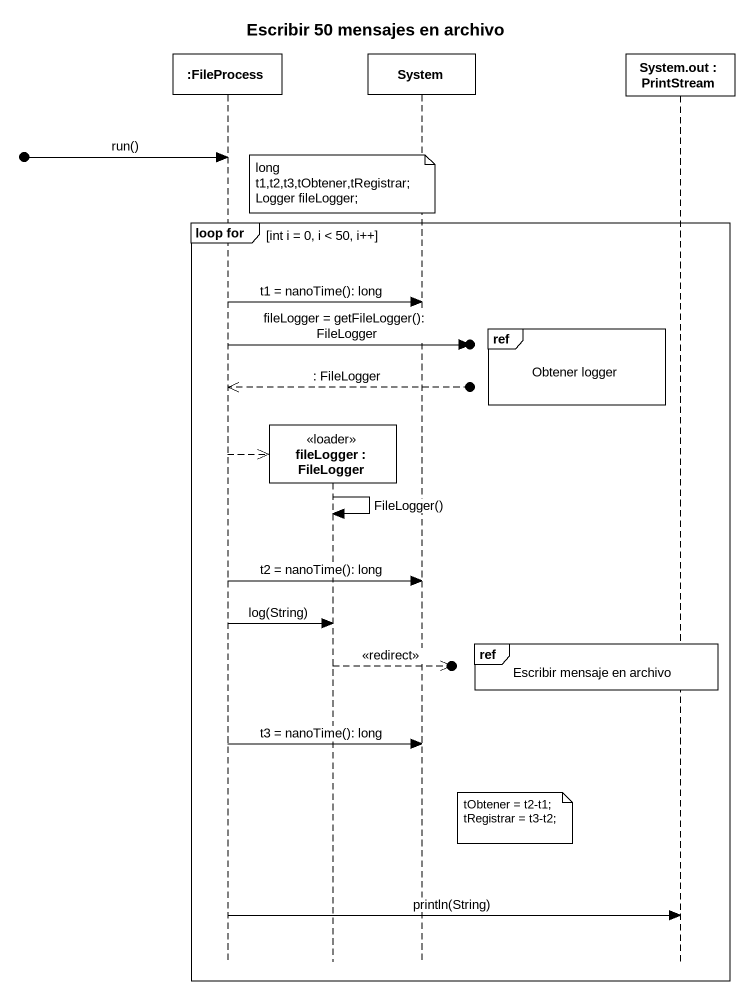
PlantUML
@startuml
title Escribir 50 mensajes en archivo
hide footbox
participant ":FileProcess" as FileProcess
participant "fileLogger : FileLogger" as fileLogger <<loader>>
participant System
participant "System.out : PrintStream" as System_out

[o-> FileProcess : run()
note over fileLogger
  long t1,t2,t3,tObtener,tRegistrar;
  Logger fileLogger;
end note
group loop for [int i = 0, i < 50, i++]
  FileProcess -> System : t1 = nanoTime(): long
  ref over System_out : Obtener logger
  FileProcess ->o] : fileLogger = getFileLogger(): FileLogger
  FileProcess <<--o] : : FileLogger
  FileProcess -->> fileLogger **
  fileLogger -> fileLogger : FileLogger()
  FileProcess -> System : t2 = nanoTime(): long
  FileProcess -> fileLogger : log(String)
  ref over System_out : Escribir mensaje en archivo
  fileLogger -->>o] : <<redirect>>
  FileProcess -> System : t3 = nanoTime(): long
  note right of System
    tObtener = t2-t1;
    tRegistrar = t3-t2;
  end note
  FileProcess -> System_out : println(String)
end
@enduml
